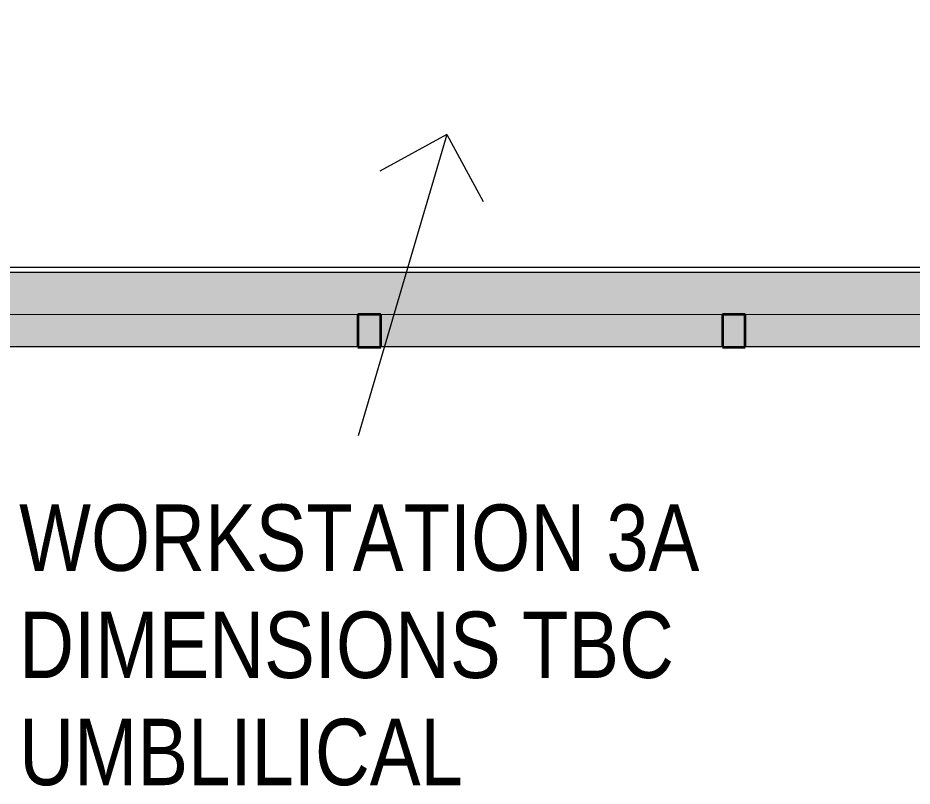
# Model space of a CAD drawing. Header units: millimetres. Extents: x 31960 to 73442, y -14102 to 21505.
# Drawn here: x 56472 to 59784, y -13308 to -10463 of the extents above; entities that cross this region are included whole.
import ezdxf

# ---------------------------------------------------------------- set-up
doc = ezdxf.new("R2010")
doc.units = ezdxf.units.MM
for name, color, linetype, lineweight in [('A-WALL', 113, 'Continuous', 13), ('G-ANNO-TEXT', 231, 'Continuous', 9), ('G-IMPT', 8, 'Continuous', 9), ('I-WALL', 2, 'Continuous', 13)]:
    doc.layers.add(name, color=color, linetype=linetype, lineweight=lineweight)
doc.styles.add('Arial Narrow_1', font='ARIALN.TTF', dxfattribs={"height": 245.820669})

# ---------------------------------------------------------------- blocks, each defined once
blk = doc.blocks.new('Walls 1 - 140902 Building Facade_sat-1083296-Level 9 207 Kent St 1_100')
at = {"layer": 'G-IMPT', "lineweight": 13}
h = blk.add_hatch(color=254, dxfattribs=at)
h.paths.add_polyline_path([(37477.1, -11682.2), (71649, -11679.7), (71640.1, 19788), (69968.7, 21470.2), (41474.8, 21470.2), (41474.8, 20152.3), (35829.9, 14507.5), (34636.1, 14507.5), (34636.1, 14387.7), (35879.6, 14387.5), (41594.8, 20102.6), (41594.8, 21350.2), (69918.7, 21350.2), (71520.1, 19738.5), (71528.9, -11559.7), (37526.8, -11562.2), (35906.7, -9942.6), (34636.1, -9942.7), (34636.1, -10062.7), (35857, -10062.6), (37357.1, -11562.2)], flags=0)
h.paths.add_polyline_path([(33232.7, -11406.1), (33252.1, -11406.1), (34372.2, -10266.6), (33232.8, -11406)], flags=0)
h = blk.add_hatch(color=254, dxfattribs=at)
h.paths.add_polyline_path([(45623.2, -11561.6), (71528.9, -11559.7), (71525.9, -2765.9), (71371.5, -2765.9), (71371.6, -3222.1), (71520.4, -3222.1), (71520.1, -3236.1), (71372.9, -3236.1), (71373.9, -6889.7), (71392.9, -6889.7), (71392.9, -7569.7), (71375.6, -7569.7), (71375.6, -11405), (67480.6, -11405), (67480.6, -11425), (66810.6, -11425), (66810.6, -11405.5), (60725.4, -11405.5), (60725.4, -11425.5), (60055.4, -11425.5), (60055.4, -11406), (54083.2, -11406), (54083.2, -11426), (53408.2, -11426), (53408.2, -11406.6), (45970.4, -11406.6), (45970.4, -11426.6), (45623.2, -11426.6), (45623.2, -11559.7)], flags=0)
h.paths.add_polyline_path([(54073.2, -11406), (54073.2, -11406), (54063.2, -11406)], flags=0)
at = {"layer": 'A-WALL', "color": 67, "lineweight": 35}
for p, q in [((57816.2, -11561.8), (57731.2, -11561.8)), ((57731.2, -11561.8), (57731.2, -11681.8)), ((57816.2, -11681.8), (57816.2, -11561.8)), ((59166.2, -11561.7), (59081.2, -11561.7)), ((59081.2, -11561.7), (59081.2, -11681.7)), ((59166.2, -11681.7), (59166.2, -11561.7)), ((57731.2, -11681.8), (57816.2, -11681.8)), ((59081.2, -11681.7), (59166.2, -11681.7))]:
    blk.add_line(p, q, dxfattribs=at)
at = {"layer": 'G-IMPT', "color": 47, "lineweight": 13}
for p, q in [((37526.8, -11562.2), (71528.9, -11559.7)), ((71649, -11679.7), (37477.1, -11682.2))]:
    blk.add_line(p, q, dxfattribs=at)
blk = doc.blocks.new('Walls 1 - Walls 1-1083272-Level 9 207 Kent St 1_100')
blk.add_blockref('Walls 1 - 140902 Building Facade_sat-1083296-Level 9 207 Kent St 1_100', (0, 0))

msp = doc.modelspace()

# ---------------------------------------------------------------- linework, layer by layer
at = {"layer": 'G-ANNO-TEXT', "color": 7}
for q in [(57732, -12010.2), (57812.2, -11030.3), (58195.9, -11143.3)]:
    msp.add_line((58060.6, -10895), q, dxfattribs=at)
at = {"layer": 'I-WALL', "lineweight": 9}
for p, q in [((54073.2, -11386), (60055.4, -11386)), ((60055.4, -11406), (54083.2, -11406))]:
    msp.add_line(p, q, dxfattribs=at)

# ---------------------------------------------------------------- block references
at = {"layer": 'A-WALL', "color": 47}
msp.add_blockref('Walls 1 - Walls 1-1083272-Level 9 207 Kent St 1_100', (0, 0), dxfattribs=at)

# ---------------------------------------------------------------- texts
at = {"layer": 'G-ANNO-TEXT', "color": 7, "insert": (56477, -12264.8), "char_height": 245.821, "width": 3012, "attachment_point": 1, "line_spacing_factor": 0.968573, "style": 'Arial Narrow_1'}
msp.add_mtext('WORKSTATION 3A\\PDIMENSIONS TBC\\PUMBLILICAL', dxfattribs=at)

doc.saveas('drawing.dxf')
